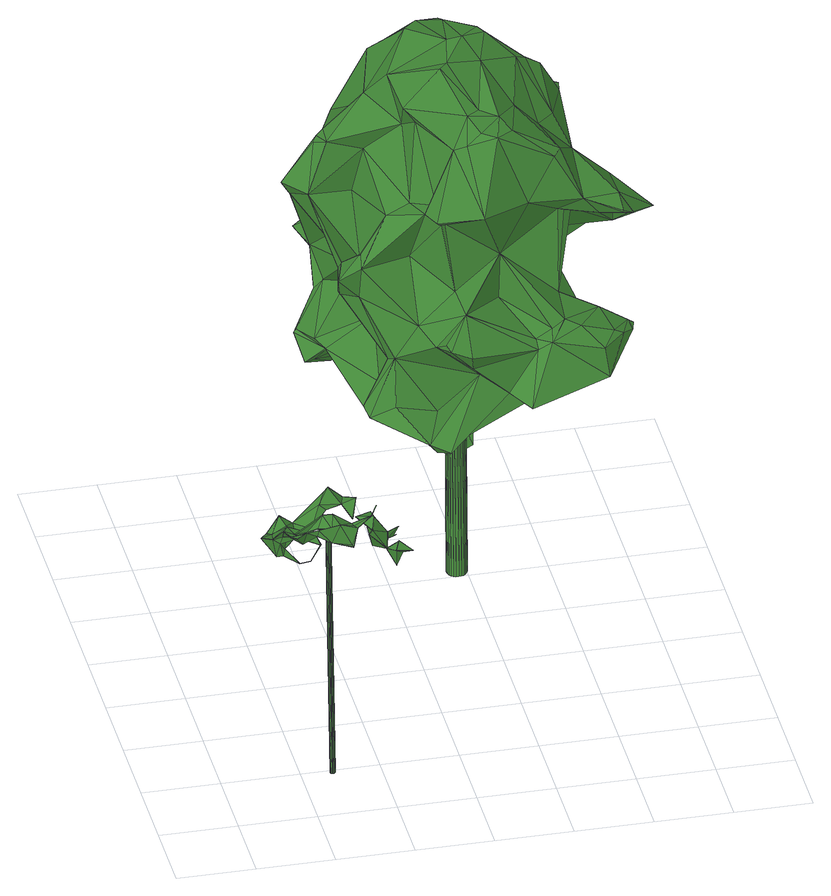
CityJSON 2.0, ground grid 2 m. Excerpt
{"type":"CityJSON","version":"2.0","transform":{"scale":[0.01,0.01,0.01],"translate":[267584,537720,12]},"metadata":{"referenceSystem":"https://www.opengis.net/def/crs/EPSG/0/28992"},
"CityObjects":{
"tree1":{"type":"SolitaryVegetationObject","attributes":{"gtid":449,"crown_width_m":2.96,"crown_median_z":20.23,"crown_r50_m":0.165,"crown_porosity":0.964,"trunk_H_m":7.12,"trunk_DBH_m":0.13,"trunk_radius_m":0.0651,"trunk_base_height_m":13.11,"original_gtid":"511"},"geometry":[{"type":"Solid","lod":"3","boundaries":[[[[0,1,2]],[[3,4,5]],[[6,7,8]],[[9,10,11]],[[12,13,14]],[[15,16,17]],[[18,19,20]],[[18,20,21]],[[22,23,24]],[[25,24,23]],[[26,27,28]],[[26,28,29]],[[30,31,32]],[[33,32,31]],[[34,35,36]],[[37,35,34]],[[38,39,40]],[[22,41,42]],[[43,44,15]],[[37,15,44]],[[45,46,47]],[[48,49,50]],[[27,51,52]],[[53,54,8]],[[17,43,15]],[[40,39,55]],[[6,44,36]],[[6,36,7]],[[56,55,57]],[[19,18,58]],[[48,50,59]],[[59,9,48]],[[10,9,60]],[[61,62,63]],[[50,60,59]],[[22,64,41]],[[65,66,67]],[[68,67,66]],[[69,70,71]],[[56,40,55]],[[45,72,46]],[[73,18,74]],[[75,31,76]],[[66,76,31]],[[21,74,18]],[[77,78,51]],[[9,59,60]],[[79,13,12]],[[1,5,4]],[[53,80,54]],[[39,57,55]],[[38,57,39]],[[9,11,48]],[[81,48,11]],[[8,54,6]],[[82,6,54]],[[75,68,83]],[[79,45,84]],[[17,26,29]],[[67,85,65]],[[65,85,66]],[[46,86,87]],[[26,16,42]],[[16,26,17]],[[19,58,17]],[[43,17,58]],[[88,89,87]],[[77,90,78]],[[91,92,2]],[[93,94,95]],[[96,92,97]],[[89,98,99]],[[98,89,14]],[[98,14,100]],[[8,101,102]],[[8,102,103]],[[94,32,104]],[[31,105,33]],[[6,82,35]],[[106,107,63]],[[62,106,63]],[[12,72,45]],[[32,33,108]],[[36,44,34]],[[83,68,109]],[[40,110,104]],[[94,104,110]],[[74,21,111]],[[92,0,2]],[[30,71,66]],[[32,71,30]],[[112,107,106]],[[14,49,48]],[[80,113,54]],[[66,31,30]],[[114,62,61]],[[35,82,113]],[[115,116,102]],[[40,106,38]],[[117,38,106]],[[108,95,94]],[[43,58,44]],[[58,118,44]],[[103,116,119]],[[120,121,122]],[[89,122,121]],[[123,105,75]],[[49,11,10]],[[71,109,68]],[[83,109,95]],[[4,2,1]],[[91,2,4]],[[53,103,80]],[[104,106,40]],[[95,123,83]],[[75,83,123]],[[52,64,27]],[[124,72,12]],[[64,52,125]],[[73,58,18]],[[11,13,98]],[[123,126,127]],[[128,127,126]],[[103,119,80]],[[7,101,8]],[[113,82,54]],[[76,68,75]],[[85,67,76]],[[33,105,127]],[[100,81,11]],[[44,118,16]],[[33,128,129]],[[8,103,53]],[[68,66,71]],[[71,130,109]],[[130,95,109]],[[25,29,24]],[[128,33,127]],[[131,132,73]],[[58,73,132]],[[113,80,119]],[[47,84,45]],[[131,118,132]],[[118,58,132]],[[44,16,34]],[[98,100,11]],[[4,3,91]],[[42,16,118]],[[5,91,3]],[[37,34,90]],[[87,133,46]],[[99,122,89]],[[100,14,81]],[[42,118,23]],[[131,134,117]],[[135,117,134]],[[135,134,131]],[[36,101,7]],[[63,136,23]],[[35,44,6]],[[35,37,44]],[[98,13,99]],[[35,102,36]],[[56,110,40]],[[102,101,36]],[[1,0,88]],[[50,49,60]],[[68,76,67]],[[85,76,66]],[[102,35,113]],[[102,113,115]],[[122,99,84]],[[84,99,79]],[[46,133,47]],[[86,124,91]],[[137,96,12]],[[137,12,14]],[[79,12,45]],[[73,74,135]],[[73,135,131]],[[111,117,135]],[[111,135,74]],[[129,128,61]],[[128,126,61]],[[102,116,103]],[[115,113,119]],[[64,28,27]],[[22,28,64]],[[47,120,84]],[[69,71,32]],[[49,13,11]],[[63,107,56]],[[124,12,96]],[[138,129,62]],[[62,114,138]],[[56,139,63]],[[108,138,114]],[[122,84,120]],[[16,140,34]],[[89,88,141]],[[126,114,61]],[[108,123,95]],[[0,141,88]],[[75,105,31]],[[61,142,129]],[[62,129,142]],[[61,131,142]],[[120,47,133]],[[90,143,37]],[[63,139,136]],[[77,143,90]],[[34,140,90]],[[123,108,114]],[[126,123,114]],[[88,91,1]],[[5,1,91]],[[97,92,124]],[[0,137,14]],[[81,14,48]],[[99,13,79]],[[26,41,27]],[[26,42,41]],[[77,51,125]],[[77,125,140]],[[77,140,16]],[[96,97,124]],[[121,120,133]],[[86,91,88]],[[87,86,88]],[[129,108,33]],[[125,41,64]],[[117,142,131]],[[106,142,117]],[[62,142,106]],[[140,78,90]],[[140,125,78]],[[86,72,124]],[[46,72,86]],[[78,52,51]],[[78,125,52]],[[25,23,111]],[[60,49,10]],[[69,94,70]],[[137,0,92]],[[137,92,96]],[[127,105,123]],[[91,124,92]],[[121,133,87]],[[121,87,89]],[[57,139,56]],[[138,108,129]],[[104,32,108]],[[23,144,63]],[[131,144,118]],[[118,144,23]],[[61,144,131]],[[63,144,61]],[[112,94,110]],[[108,112,104]],[[94,112,108]],[[23,22,42]],[[27,41,51]],[[125,51,41]],[[104,112,106]],[[112,110,107]],[[110,56,107]],[[14,89,141]],[[0,14,141]],[[15,143,16]],[[14,13,49]],[[111,145,117]],[[38,145,57]],[[117,145,38]],[[139,57,145]],[[139,145,136]],[[136,145,111]],[[23,136,111]],[[116,115,146]],[[119,116,146]],[[115,119,146]],[[16,143,77]],[[37,143,15]],[[69,32,94]],[[71,70,130]],[[95,130,93]],[[94,93,70]],[[130,70,93]],[[22,24,28]],[[20,19,17]],[[28,24,29]],[[20,17,25]],[[29,25,17]],[[20,25,21]],[[25,111,21]],[[147,148,149]],[[147,149,150]],[[150,149,151]],[[150,151,152]],[[149,148,153]],[[149,153,151]],[[151,153,154]],[[151,154,152]],[[153,148,155]],[[153,155,154]],[[154,155,156]],[[154,156,152]],[[155,148,157]],[[155,157,156]],[[156,157,158]],[[156,158,152]],[[157,148,159]],[[157,159,158]],[[158,159,160]],[[158,160,152]],[[159,148,161]],[[159,161,160]],[[160,161,162]],[[160,162,152]],[[161,148,163]],[[161,163,162]],[[162,163,164]],[[162,164,152]],[[163,148,165]],[[163,165,164]],[[164,165,166]],[[164,166,152]],[[165,148,167]],[[165,167,166]],[[166,167,168]],[[166,168,152]],[[167,148,169]],[[167,169,168]],[[168,169,170]],[[168,170,152]],[[169,148,171]],[[169,171,170]],[[170,171,172]],[[170,172,152]],[[171,148,173]],[[171,173,172]],[[172,173,174]],[[172,174,152]],[[173,148,175]],[[173,175,174]],[[174,175,176]],[[174,176,152]],[[175,148,177]],[[175,177,176]],[[176,177,178]],[[176,178,152]],[[177,148,179]],[[177,179,178]],[[178,179,180]],[[178,180,152]],[[179,148,181]],[[179,181,180]],[[180,181,182]],[[180,182,152]],[[181,148,183]],[[181,183,182]],[[182,183,184]],[[182,184,152]],[[183,148,185]],[[183,185,184]],[[184,185,186]],[[184,186,152]],[[185,148,187]],[[185,187,186]],[[186,187,188]],[[186,188,152]],[[187,148,189]],[[187,189,188]],[[188,189,190]],[[188,190,152]],[[189,148,191]],[[189,191,190]],[[190,191,192]],[[190,192,152]],[[191,148,193]],[[191,193,192]],[[192,193,194]],[[192,194,152]],[[193,148,195]],[[193,195,194]],[[194,195,196]],[[194,196,152]],[[195,148,147]],[[195,147,196]],[[196,147,150]],[[196,150,152]]]]}]},
"tree2":{"type":"SolitaryVegetationObject","attributes":{"gtid":269,"crown_width_m":8.92,"crown_median_z":22.06,"crown_r50_m":0.421,"crown_porosity":0.88,"trunk_H_m":9.06,"trunk_DBH_m":0.519,"trunk_radius_m":0.26,"trunk_base_height_m":13,"original_gtid":"300"},"geometry":[{"type":"Solid","lod":"3","boundaries":[[[[197,198,199]],[[200,201,202]],[[203,204,205]],[[206,204,203]],[[207,208,209]],[[210,211,212]],[[213,214,215]],[[216,217,218]],[[219,220,221]],[[209,222,223]],[[224,225,226]],[[227,228,229]],[[230,231,232]],[[233,231,230]],[[234,235,236]],[[237,238,239]],[[240,241,242]],[[243,244,245]],[[246,239,247]],[[248,249,211]],[[250,206,251]],[[252,253,254]],[[227,229,255]],[[212,256,257]],[[258,199,259]],[[260,261,262]],[[263,264,265]],[[266,267,268]],[[269,270,271]],[[272,225,273]],[[274,275,276]],[[257,256,277]],[[278,279,248]],[[201,280,202]],[[270,269,281]],[[215,282,283]],[[284,285,286]],[[287,288,289]],[[290,213,291]],[[292,293,294]],[[295,276,296]],[[297,298,299]],[[269,247,239]],[[300,301,302]],[[303,304,218]],[[305,304,303]],[[306,307,202]],[[271,308,247]],[[271,247,269]],[[309,310,311]],[[216,303,217]],[[212,312,214]],[[306,202,294]],[[313,252,254]],[[265,314,263]],[[249,200,315]],[[316,317,254]],[[222,209,318]],[[281,319,320]],[[235,321,314]],[[314,321,322]],[[212,323,256]],[[324,325,326]],[[327,237,246]],[[237,239,246]],[[237,317,316]],[[237,327,317]],[[264,328,265]],[[300,329,301]],[[199,198,330]],[[331,332,333]],[[334,335,332]],[[334,332,331]],[[305,336,337]],[[258,197,199]],[[223,207,209]],[[263,338,264]],[[322,338,263]],[[281,339,319]],[[340,298,341]],[[342,341,298]],[[343,344,345]],[[346,347,348]],[[212,214,290]],[[210,212,290]],[[349,293,292]],[[326,350,259]],[[250,204,206]],[[351,352,353]],[[291,261,354]],[[291,354,290]],[[354,261,260]],[[330,355,356]],[[219,357,358]],[[357,359,358]],[[322,321,338]],[[205,287,360]],[[361,362,363]],[[361,363,240]],[[300,364,329]],[[239,238,339]],[[269,239,339]],[[269,339,281]],[[300,252,364]],[[365,366,367]],[[368,366,365]],[[347,369,301]],[[347,301,348]],[[366,368,370]],[[371,372,373]],[[374,253,302]],[[375,278,248]],[[358,376,220]],[[219,358,220]],[[309,267,266]],[[287,289,360]],[[245,377,234]],[[245,378,377]],[[367,370,295]],[[366,370,367]],[[223,222,352]],[[288,204,379]],[[288,221,289]],[[357,221,380]],[[381,382,383]],[[384,382,357]],[[270,320,215]],[[281,320,270]],[[206,310,251]],[[308,271,242]],[[385,364,203]],[[343,345,386]],[[365,387,368]],[[335,334,388]],[[334,389,388]],[[273,390,272]],[[333,391,266]],[[309,266,391]],[[392,378,393]],[[394,393,378]],[[386,345,395]],[[341,396,340]],[[342,298,297]],[[368,397,398]],[[215,214,282]],[[215,283,270]],[[260,284,369]],[[222,399,352]],[[299,298,230]],[[400,296,401]],[[379,310,402]],[[295,400,367]],[[403,395,404]],[[273,225,245]],[[303,218,217]],[[314,322,263]],[[405,406,348]],[[292,296,349]],[[326,325,381]],[[381,371,359]],[[358,373,392]],[[392,373,372]],[[290,214,213]],[[358,393,376]],[[255,405,227]],[[380,197,407]],[[291,262,261]],[[391,310,309]],[[408,409,372]],[[410,325,387]],[[371,325,410]],[[411,309,311]],[[216,412,303]],[[360,413,414]],[[358,392,393]],[[228,415,414]],[[391,416,310]],[[326,383,417]],[[418,417,383]],[[280,419,208]],[[420,418,383]],[[421,422,423]],[[277,256,403]],[[277,403,424]],[[371,381,325]],[[398,370,368]],[[365,425,387]],[[358,359,373]],[[359,371,373]],[[367,425,365]],[[297,398,396]],[[295,426,276]],[[359,382,381]],[[357,382,359]],[[360,414,385]],[[360,385,205]],[[293,275,386]],[[274,386,275]],[[407,384,357]],[[259,199,326]],[[324,326,199]],[[362,427,428]],[[344,428,427]],[[329,414,415]],[[285,319,429]],[[271,270,283]],[[411,267,309]],[[424,240,283]],[[207,401,292]],[[390,218,272]],[[231,332,430]],[[271,240,242]],[[332,233,431]],[[298,340,432]],[[399,222,318]],[[399,318,409]],[[391,333,416]],[[332,416,333]],[[311,364,433]],[[311,252,313]],[[367,434,425]],[[278,244,422]],[[212,435,323]],[[299,428,274]],[[299,232,428]],[[427,404,344]],[[287,205,436]],[[324,397,437]],[[329,415,405]],[[338,321,438]],[[439,235,338]],[[440,225,272]],[[218,390,216]],[[412,216,390]],[[412,390,273]],[[316,429,237]],[[238,237,429]],[[316,286,429]],[[425,434,441]],[[354,347,346]],[[260,347,354]],[[350,442,259]],[[311,206,203]],[[277,424,257]],[[405,255,406]],[[197,431,198]],[[350,417,443]],[[356,355,431]],[[208,207,292]],[[224,394,378]],[[245,225,378]],[[350,443,442]],[[378,225,224]],[[351,444,352]],[[417,350,326]],[[227,405,415]],[[356,431,298]],[[356,298,330]],[[227,415,228]],[[297,341,342]],[[370,426,295]],[[294,202,280]],[[201,209,419]],[[345,344,404]],[[346,440,305]],[[234,236,372]],[[372,236,392]],[[296,292,401]],[[442,258,259]],[[440,445,305]],[[372,425,408]],[[286,369,284]],[[434,367,400]],[[305,445,304]],[[446,307,435]],[[403,435,307]],[[395,403,307]],[[425,372,371]],[[403,256,435]],[[377,447,438]],[[212,315,435]],[[425,441,408]],[[229,413,394]],[[414,413,228]],[[393,394,413]],[[393,413,360]],[[348,225,440]],[[406,225,348]],[[229,228,413]],[[336,248,337]],[[353,352,399]],[[386,307,293]],[[393,360,289]],[[431,416,332]],[[279,278,422]],[[280,201,419]],[[400,401,351]],[[444,351,401]],[[256,323,435]],[[410,425,371]],[[410,387,425]],[[409,234,372]],[[344,274,428]],[[341,297,396]],[[438,321,377]],[[248,211,448]],[[295,296,400]],[[345,404,395]],[[203,205,385]],[[301,369,302]],[[223,352,444]],[[369,347,260]],[[407,258,442]],[[250,379,204]],[[349,296,275]],[[223,444,207]],[[201,421,318]],[[209,208,419]],[[431,197,380]],[[407,197,258]],[[351,434,400]],[[441,353,408]],[[434,353,441]],[[434,351,353]],[[397,387,437]],[[387,325,437]],[[324,437,325]],[[349,275,293]],[[388,231,430]],[[380,407,357]],[[315,211,249]],[[204,436,205]],[[251,449,250]],[[379,250,449]],[[219,221,357]],[[439,236,235]],[[418,443,417]],[[439,438,236]],[[338,438,439]],[[232,231,388]],[[442,443,407]],[[329,450,301]],[[405,450,329]],[[451,379,452]],[[451,452,380]],[[271,283,240]],[[304,272,218]],[[241,363,389]],[[288,287,436]],[[230,232,299]],[[449,310,379]],[[402,431,380]],[[204,288,436]],[[267,327,246]],[[388,363,362]],[[411,327,267]],[[411,313,327]],[[241,240,363]],[[453,354,346]],[[319,454,320]],[[243,234,409]],[[245,234,243]],[[411,311,313]],[[392,447,378]],[[203,364,311]],[[385,414,364]],[[329,364,414]],[[286,285,429]],[[290,354,453]],[[398,397,396]],[[316,254,253]],[[278,375,244]],[[303,244,375]],[[331,333,455]],[[304,445,272]],[[324,199,432]],[[321,235,234]],[[236,447,392]],[[348,301,450]],[[348,450,405]],[[398,297,276]],[[276,297,299]],[[456,418,384]],[[418,420,384]],[[305,303,375]],[[305,375,336]],[[321,234,377]],[[393,220,376]],[[260,262,284]],[[262,457,284]],[[393,289,220]],[[291,213,262]],[[336,375,248]],[[407,443,456]],[[418,456,443]],[[334,241,389]],[[338,328,264]],[[242,241,334]],[[431,230,298]],[[200,202,307]],[[240,424,361]],[[214,312,282]],[[283,282,312]],[[257,312,212]],[[362,458,427]],[[404,427,458]],[[459,460,268]],[[308,460,459]],[[402,310,416]],[[431,402,416]],[[248,448,337]],[[348,440,346]],[[461,462,446]],[[335,430,332]],[[463,398,276]],[[307,306,293]],[[294,293,306]],[[245,244,273]],[[226,406,464]],[[292,280,208]],[[294,280,292]],[[252,433,364]],[[311,433,252]],[[284,454,285]],[[319,285,454]],[[276,299,274]],[[303,412,244]],[[273,244,412]],[[455,268,460]],[[455,460,331]],[[424,403,361]],[[428,388,362]],[[428,232,388]],[[238,429,339]],[[319,339,429]],[[353,399,408]],[[286,302,369]],[[374,302,286]],[[449,251,310]],[[377,378,447]],[[224,226,464]],[[236,438,447]],[[440,272,445]],[[209,201,318]],[[311,310,206]],[[379,451,288]],[[274,343,386]],[[381,383,326]],[[448,210,290]],[[459,246,247]],[[346,305,337]],[[453,346,337]],[[290,337,448]],[[290,453,337]],[[463,426,370]],[[463,370,398]],[[456,384,407]],[[459,268,246]],[[267,246,268]],[[316,253,374]],[[316,374,286]],[[243,465,244]],[[243,409,465]],[[320,454,215]],[[215,454,213]],[[457,454,284]],[[262,454,457]],[[262,213,454]],[[402,452,379]],[[380,452,402]],[[289,221,220]],[[431,233,230]],[[384,420,382]],[[343,274,344]],[[226,225,406]],[[406,255,464]],[[224,464,394]],[[435,315,200]],[[229,464,255]],[[394,464,229]],[[408,399,409]],[[307,386,395]],[[420,383,382]],[[466,403,458]],[[466,458,362]],[[252,302,253]],[[300,302,252]],[[201,279,421]],[[404,458,403]],[[361,403,466]],[[361,466,362]],[[396,432,340]],[[396,397,432]],[[397,368,387]],[[298,432,330]],[[199,330,432]],[[265,328,314]],[[446,462,307]],[[333,268,455]],[[266,268,333]],[[459,247,308]],[[235,328,338]],[[324,432,397]],[[463,276,426]],[[424,312,257]],[[283,312,424]],[[389,363,388]],[[221,288,451]],[[221,451,380]],[[423,465,409]],[[200,307,461]],[[296,276,275]],[[421,279,422]],[[212,211,315]],[[435,200,461]],[[435,461,446]],[[448,211,210]],[[423,422,465]],[[244,465,422]],[[233,332,231]],[[335,388,430]],[[207,444,401]],[[198,355,330]],[[198,431,355]],[[423,409,318]],[[318,421,423]],[[249,467,200]],[[201,200,467]],[[461,307,462]],[[334,331,460]],[[242,460,308]],[[334,460,242]],[[235,314,328]],[[254,317,313]],[[327,313,317]],[[248,279,249]],[[201,467,279]],[[249,279,467]],[[468,469,470]],[[468,470,471]],[[471,470,472]],[[471,472,473]],[[470,469,474]],[[470,474,472]],[[472,474,475]],[[472,475,473]],[[474,469,476]],[[474,476,475]],[[475,476,477]],[[475,477,473]],[[476,469,478]],[[476,478,477]],[[477,478,479]],[[477,479,473]],[[478,469,480]],[[478,480,479]],[[479,480,481]],[[479,481,473]],[[480,469,482]],[[480,482,481]],[[481,482,483]],[[481,483,473]],[[482,469,484]],[[482,484,483]],[[483,484,485]],[[483,485,473]],[[484,469,486]],[[484,486,485]],[[485,486,487]],[[485,487,473]],[[486,469,488]],[[486,488,487]],[[487,488,489]],[[487,489,473]],[[488,469,490]],[[488,490,489]],[[489,490,491]],[[489,491,473]],[[490,469,492]],[[490,492,491]],[[491,492,493]],[[491,493,473]],[[492,469,494]],[[492,494,493]],[[493,494,495]],[[493,495,473]],[[494,469,496]],[[494,496,495]],[[495,496,497]],[[495,497,473]],[[496,469,498]],[[496,498,497]],[[497,498,499]],[[497,499,473]],[[498,469,500]],[[498,500,499]],[[499,500,501]],[[499,501,473]],[[500,469,502]],[[500,502,501]],[[501,502,503]],[[501,503,473]],[[502,469,504]],[[502,504,503]],[[503,504,505]],[[503,505,473]],[[504,469,506]],[[504,506,505]],[[505,506,507]],[[505,507,473]],[[506,469,508]],[[506,508,507]],[[507,508,509]],[[507,509,473]],[[508,469,510]],[[508,510,509]],[[509,510,511]],[[509,511,473]],[[510,469,512]],[[510,512,511]],[[511,512,513]],[[511,513,473]],[[512,469,514]],[[512,514,513]],[[513,514,515]],[[513,515,473]],[[514,469,516]],[[514,516,515]],[[515,516,517]],[[515,517,473]],[[516,469,468]],[[516,468,517]],[[517,468,471]],[[517,471,473]]]]}]}
},
"vertices":[
[436,280,703],[453,297,695],[453,296,696],[464,308,693],[465,308,693],[464,308,692],[275,286,854],[282,260,886],[321,276,843],[474,159,738],[431,155,746],[439,184,725],[435,273,726],[419,210,720],[420,210,719],[178,231,785],[187,194,793],[144,214,777],[117,213,802],[117,213,801],[127,197,806],[92,163,822],[146,148,773],[136,140,814],[130,159,766],[130,160,767],[155,173,777],[184,134,753],[146,149,772],[130,160,765],[317,118,855],[314,135,853],[277,95,878],[271,156,873],[232,215,798],[274,248,828],[257,251,842],[232,216,797],[150,83,868],[159,50,882],[184,58,889],[184,135,754],[155,172,778],[178,232,786],[188,235,810],[398,264,782],[398,302,773],[356,277,779],[455,191,716],[445,190,750],[445,190,751],[211,130,759],[211,129,760],[351,249,852],[321,275,842],[159,49,881],[179,80,844],[150,83,866],[154,236,835],[475,159,738],[431,155,747],[202,139,841],[202,137,841],[182,127,834],[184,133,754],[376,138,895],[362,127,873],[377,138,894],[362,127,872],[303,77,828],[305,67,828],[323,102,859],[405,302,734],[127,197,808],[93,163,823],[315,135,852],[362,128,873],[244,167,779],[244,167,780],[390,235,760],[350,249,851],[443,201,673],[296,259,838],[317,118,853],[389,235,761],[376,139,894],[406,303,734],[404,303,734],[420,286,694],[392,254,705],[245,167,780],[453,297,697],[460,263,744],[304,67,827],[250,67,847],[303,77,827],[459,263,745],[461,263,745],[418,210,719],[376,216,762],[442,201,672],[282,258,886],[312,239,845],[350,248,852],[218,75,883],[314,135,852],[175,98,859],[180,80,845],[259,111,859],[323,102,858],[213,68,871],[118,144,826],[213,69,871],[312,239,844],[230,139,845],[329,195,826],[329,195,828],[140,121,862],[164,196,828],[330,195,827],[355,277,778],[381,287,760],[389,235,760],[283,123,842],[436,274,726],[211,130,761],[230,140,846],[271,156,871],[246,160,869],[246,160,871],[305,67,827],[158,159,849],[162,196,828],[381,288,761],[142,136,837],[118,146,826],[142,135,837],[436,272,726],[230,139,847],[168,122,848],[243,167,780],[393,254,706],[168,122,849],[232,215,796],[158,159,847],[140,121,860],[329,194,827],[282,175,111],[275,175,111],[281,177,111],[273,185,823],[272,186,823],[266,185,823],[281,178,111],[272,188,823],[280,180,111],[271,189,823],[278,181,111],[269,190,823],[277,181,111],[268,191,823],[275,182,111],[266,191,823],[273,181,111],[265,191,823],[272,181,111],[263,190,823],[271,180,111],[262,189,823],[269,178,111],[260,188,823],[269,177,111],[260,186,823],[268,175,111],[260,185,823],[269,173,111],[260,183,823],[269,172,111],[260,181,823],[270,170,111],[261,180,823],[272,169,111],[263,179,823],[273,169,111],[264,178,823],[275,169,111],[266,178,823],[277,169,111],[268,178,823],[278,169,111],[269,179,823],[280,170,111],[271,180,823],[281,172,111],[272,181,823],[281,173,111],[272,183,823],
[981,727,989],[945,705,980],[936,659,969],[444,1203,984],[439,1135,901],[463,1132,923],[1157,1023,1207],[1157,979,1185],[1272,1038,1086],[1144,853,1256],[381,970,794],[363,1019,854],[447,1055,750],[500,1244,1198],[450,1287,1013],[461,1242,1203],[547,1348,1306],[523,1320,1292],[612,1310,1464],[650,1417,741],[650,1419,744],[681,1442,751],[911,898,970],[947,1039,1045],[971,990,1092],[512,1056,764],[461,1035,748],[984,1219,906],[852,1228,909],[905,1273,971],[1153,1381,997],[1137,1309,1017],[1143,1354,919],[718,790,1065],[687,801,1254],[625,882,1125],[696,808,1255],[777,1101,726],[777,1097,552],[831,1099,668],[877,1172,1562],[862,1187,1569],[814,1139,1578],[635,1020,1421],[653,947,1469],[625,955,1508],[699,1161,922],[688,1321,845],[822,1174,854],[843,1061,1552],[751,1027,1578],[472,1322,986],[422,1292,986],[1173,813,1218],[1142,787,1245],[1080,1241,1323],[992,1201,1448],[1013,1154,1463],[983,1427,922],[354,1118,1229],[444,1129,1347],[1018,708,977],[1066,653,937],[702,1462,1209],[675,1453,1219],[683,1428,1262],[827,1140,436],[832,1097,414],[806,1103,397],[877,851,1473],[912,994,1455],[853,900,1487],[773,1133,1578],[688,1225,1564],[616,1099,1519],[717,1330,831],[718,1328,828],[485,824,1060],[549,786,897],[560,756,914],[432,1106,1342],[542,1262,973],[512,1217,961],[371,1025,859],[725,1267,1556],[572,1149,1412],[569,1153,1439],[830,1420,1351],[854,1360,1419],[886,1346,1406],[1166,1020,1070],[1160,998,1084],[1075,1076,1094],[566,1408,1210],[645,1435,1229],[432,964,832],[543,924,937],[413,1002,839],[491,724,770],[483,762,783],[641,651,1000],[725,696,1053],[617,747,1006],[1090,1291,1311],[937,1282,1225],[1059,1300,1319],[623,1379,770],[667,1384,782],[583,1350,978],[518,1118,921],[497,996,1052],[728,1004,1578],[999,868,1396],[1051,834,1263],[1065,1030,1286],[462,1137,1358],[1023,1061,1374],[799,1140,461],[457,1257,1022],[956,1214,1468],[974,1143,1491],[527,1081,804],[785,1291,1540],[635,1317,1468],[826,1132,622],[824,1144,464],[378,1139,1185],[868,578,835],[869,665,824],[1078,647,858],[943,1120,1513],[810,1100,472],[1036,1224,1121],[900,692,963],[757,824,1460],[781,729,1304],[833,817,1479],[724,830,1450],[673,783,1272],[554,1353,981],[580,1352,998],[834,1104,489],[792,1265,1552],[717,587,996],[669,601,1011],[659,620,1020],[438,825,1075],[429,802,1127],[434,833,1079],[725,1355,1023],[817,1372,1100],[881,1364,1018],[530,800,824],[1127,716,936],[496,987,822],[496,1028,767],[535,1010,802],[672,1465,1152],[839,841,1001],[736,736,1028],[1046,860,943],[927,968,836],[948,899,829],[1140,1094,1039],[551,1075,1327],[568,891,1244],[629,903,1265],[1063,1175,1127],[706,710,687],[641,636,704],[603,732,710],[666,594,723],[889,1382,1251],[621,625,733],[875,827,827],[737,989,774],[928,962,821],[997,1258,1332],[556,1327,969],[895,1067,1005],[820,1111,670],[927,1190,828],[1092,841,1212],[989,835,1000],[977,789,835],[1097,841,901],[1113,808,899],[1150,824,909],[1138,1103,1081],[443,865,1057],[736,718,690],[652,831,1273],[684,852,1281],[681,1439,750],[981,845,1388],[883,1025,769],[1011,1150,911],[1028,1223,882],[450,907,1100],[727,617,947],[821,636,852],[749,645,910],[588,1051,792],[484,764,779],[433,964,828],[1000,899,1201],[409,1062,1221],[455,889,1125],[1072,1376,1037],[909,1388,985],[1083,800,965],[688,952,771],[629,1067,801],[835,781,845],[977,1013,1380],[670,1382,778],[1109,1230,975],[1126,1280,1031],[1088,1365,1037],[908,810,1284],[1157,748,922],[1166,785,918],[369,1027,856],[1151,824,905],[509,1155,921],[554,1191,948],[566,1174,945],[458,1074,1360],[694,896,776],[554,714,798],[497,860,1161],[490,820,1142],[856,1250,1519],[676,782,1270],[842,837,1130],[901,666,948],[967,1131,1209],[585,817,799],[380,1137,1183],[1196,1003,1094],[857,618,829],[829,1126,628],[806,1099,568],[712,1311,894],[686,951,775],[1102,712,950],[1151,780,931],[408,982,793],[690,1324,846],[533,1149,1173],[833,1103,668],[576,1268,1057],[1141,787,1241],[973,1296,1019],[1038,921,1184],[1018,906,1191],[619,1334,1019],[694,1329,1424],[797,842,1481],[1136,793,934],[706,1385,1269],[514,950,1091],[810,935,1490],[778,915,1490],[493,1213,998],[587,1049,1064],[660,722,768],[978,1418,922],[672,1168,919],[524,1088,1202],[445,1205,980],[801,1025,100],[775,1025,100],[800,1031,100],[798,1039,1006],[797,1046,1006],[772,1039,1006],[798,1038,100],[795,1052,1006],[794,1043,100],[791,1057,1006],[788,1047,100],[786,1061,1006],[782,1050,100],[779,1064,1006],[775,1051,100],[773,1065,1006],[769,1050,100],[766,1064,1006],[762,1048,100],[760,1062,1006],[757,1044,100],[754,1058,1006],[753,1038,100],[750,1053,1006],[750,1032,100],[747,1046,1006],[749,1025,100],[746,1040,1006],[750,1019,100],[747,1033,1006],[752,1012,100],[750,1027,1006],[756,1007,100],[754,1021,1006],[762,1003,100],[759,1017,1006],[768,1000,100],[765,1014,1006],[775,999,100],[772,1013,1006],[781,1000,100],[779,1014,1006],[788,1002,100],[785,1017,1006],[793,1006,100],[790,1021,1006],[797,1012,100],[795,1026,1006],[800,1018,100],[797,1032,1006]
]}
